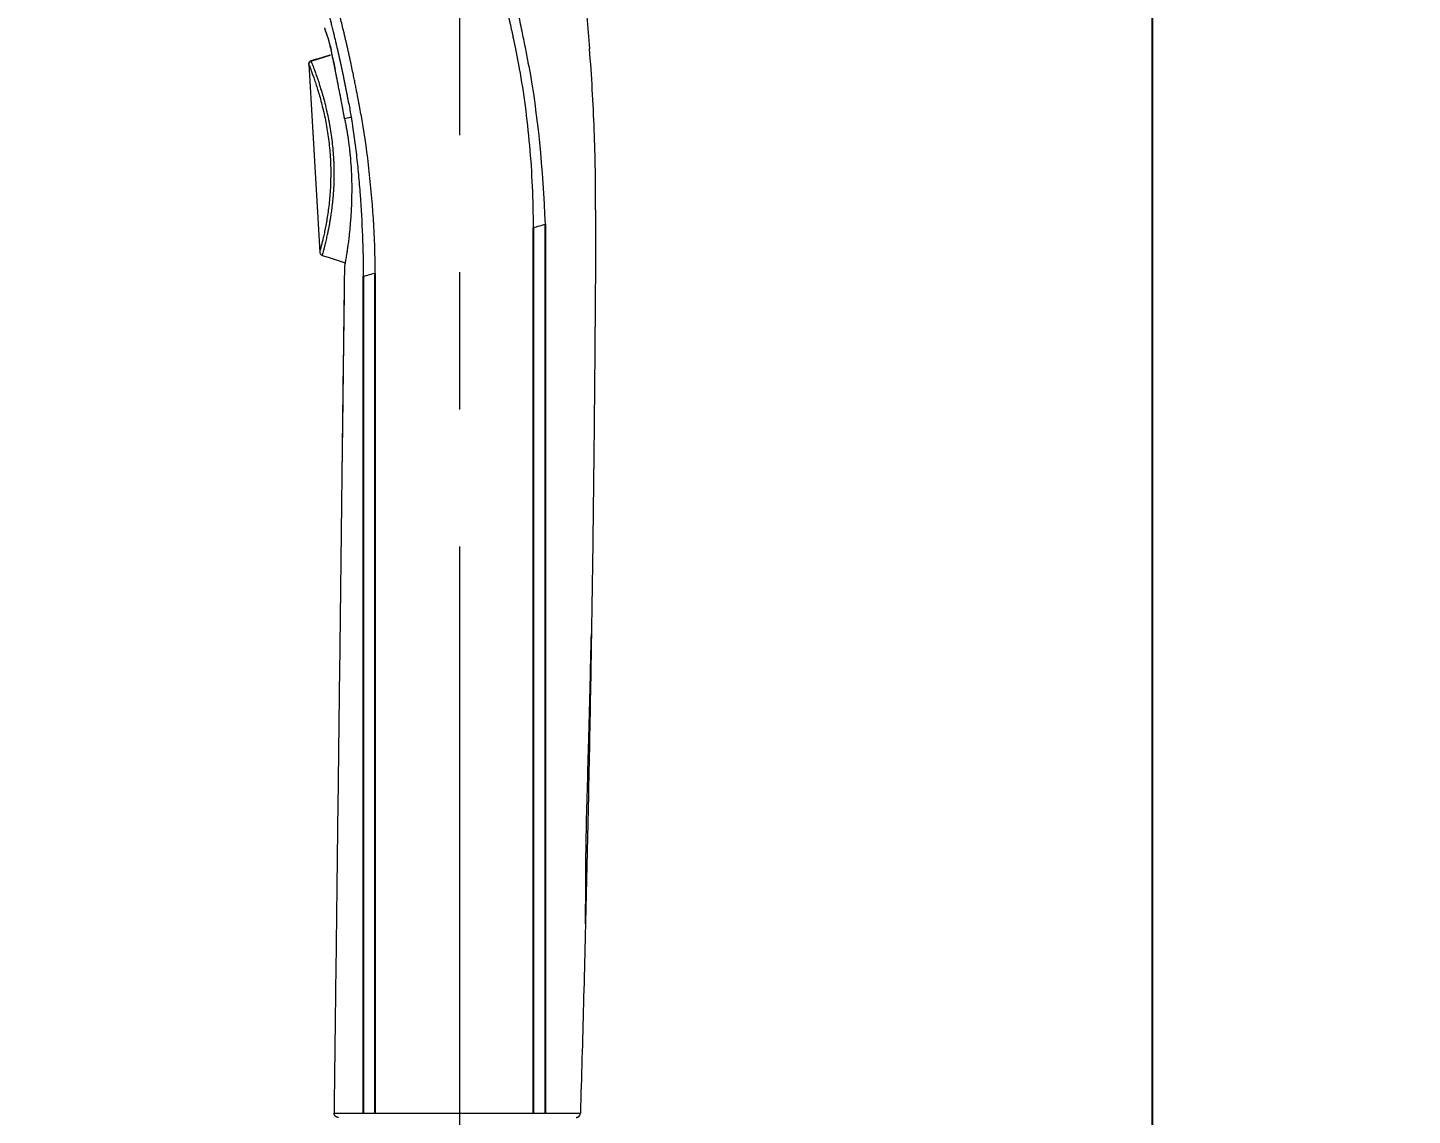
# Model space of a CAD drawing. Extents: x 19821 to 22981, y -91 to 2224.
# Drawn here: x 21832.7 to 21993, y 1028.2 to 1154.1 of the extents above; entities that cross this region are included whole.
import ezdxf

# ---------------------------------------------------------------- set-up
doc = ezdxf.new("R2010")
doc.units = 0
doc.header["$LTSCALE"] = 10
doc.header["$MEASUREMENT"] = 0
doc.header["$PDMODE"] = 3
doc.header["$PDSIZE"] = -10
doc.linetypes.add('CENTER2', pattern=[28.575, 19.05, -3.175, 3.175, -3.175])
doc.layers.get('0').update_dxf_attribs({"linetype": 'CONTINUOUS'})
doc.layers.get('DEFPOINTS').update_dxf_attribs({"linetype": 'CONTINUOUS'})
doc.layers.add('1', color=7, linetype='CONTINUOUS')
doc.layers.add('Cneter', color=1, linetype='CENTER2', lineweight=13)
doc.styles.add('Daelim Dimension', font='NanumGothic.ttf')
doc.dimstyles.new('DEFAULT', dxfattribs={"dimscale": 2, "dimtxt": 2, "dimasz": 2, "dimexe": 0, "dimexo": 2, "dimgap": 1, "dimtad": 1, "dimdec": 1, "dimzin": 9, "dimdsep": 46, "dimtxsty": 'Daelim Dimension', "dimcen": 0.5, "dimclrd": 5, "dimclre": 5, "dimclrt": 256, "dimadec": 1, "dimazin": 0, "dimtfac": 1, "dimtdec": 1, "dimtix": 1, "dimtmove": 0, "dimatfit": 3, "dimfxl": 1, "dimtolj": 1, "dimtzin": 1, "dimlwd": 9, "dimlwe": 9, "dimarcsym": 0})

# ---------------------------------------------------------------- blocks, each defined once
blk = doc.blocks.new('*D18')
at = {"color": 5, "lineweight": 9, "ltscale": 0.5, "transparency": 16777216}
for p, q in [((21836.72, 1429.78), (22153.24, 1429.78)), ((22151.24, 1421.78), (22151.24, 466.02)), ((21994.53, 458.02), (22153.24, 458.02))]:
    blk.add_line(p, q, dxfattribs=at)
at = {"color": 5, "ltscale": 0.5, "transparency": 16777216}
for points in [[(22149.91, 1421.78), (22152.57, 1421.78), (22151.24, 1429.78)], [(22149.91, 466.02), (22152.57, 466.02), (22151.24, 458.02)]]:
    blk.add_solid(points, dxfattribs=at)
at = {"layer": 'DEFPOINTS', "color": 0, "ltscale": 0.5, "transparency": 16777216}
for p in [(21832.72, 1429.78), (21990.53, 458.02), (22151.24, 458.02)]:
    blk.add_point(p, dxfattribs=at)
at = {"color": 7, "ltscale": 0.5, "transparency": 16777216, "insert": (22135.53, 943.9), "char_height": 20, "attachment_point": 5, "rotation": 90, "style": 'Daelim Dimension'}
blk.add_mtext('\\A1;(1140)', dxfattribs=at)

msp = doc.modelspace()

# ---------------------------------------------------------------- linework, layer by layer
at = {"ltscale": 0.5}
for p, q in [((21962.92, 208.85), (21962.92, 1609.68)), ((21891.22, 1130.94), (21891.22, 1028.43)), ((21892.6, 1131.34), (21892.6, 1028.43)), ((21871.57, 1125.31), (21871.57, 1028.43)), ((21872.91, 1125.69), (21872.91, 1028.43))]:
    msp.add_line(p, q, dxfattribs=at)
at = {"layer": '1', "color": 7, "linetype": 'Continuous', "lineweight": 18}
for p, q in [((21865.55, 1150.22), (21867.75, 1150.91)), ((21866.15, 1150.45), (21867.74, 1150.96)), ((21865.26, 1149.87), (21866.52, 1128.12)), ((21866.82, 1127.74), (21867.51, 1127.52)), ((21867.51, 1127.52), (21869.25, 1126.95)), ((21869.36, 1124.68), (21869.36, 1124.68))]:
    msp.add_line(p, q, dxfattribs=at)
for points, knots in [([(21893.7, 1181.71), (21893.97, 1180.3), (21894.46, 1177.55), (21895.11, 1173.63), (21895.69, 1169.87), (21896.21, 1166.21), (21896.67, 1162.6), (21897.08, 1159.01), (21897.44, 1155.39), (21897.65, 1152.92), (21897.75, 1151.66)], [0, 0, 0, 0, 0.125005, 0.250004, 0.375004, 0.500003, 0.625003, 0.750002, 0.875002, 1, 1, 1, 1]), ([(21867.06, 1154.09), (21867.2, 1153.68), (21867.35, 1153.26), (21867.62, 1152.42), (21867.73, 1151.99), (21867.84, 1151.56)], [0, 0, 0, 0, 0.5, 0.5, 1, 1, 1, 1]), ([(21867.06, 1154.09), (21867.19, 1153.7), (21867.33, 1153.31), (21867.57, 1152.52), (21867.67, 1152.11), (21867.86, 1151.31), (21867.95, 1150.9), (21868.13, 1150.09), (21868.23, 1149.69), (21868.32, 1149.28)], [0, 0, 0, 0, 0.25, 0.25, 0.5, 0.5, 0.75, 0.75, 1, 1, 1, 1]), ([(21869.38, 1143.67), (21869.38, 1143.69), (21869.37, 1143.74), (21869.36, 1143.81), (21869.34, 1143.88), (21869.33, 1143.97), (21869.31, 1144.06), (21869.29, 1144.16), (21869.27, 1144.27), (21869.25, 1144.38), (21869.22, 1144.54), (21869.19, 1144.73), (21869.15, 1144.95), (21869.11, 1145.14), (21869.07, 1145.38), (21869.01, 1145.7), (21868.94, 1146.04), (21868.89, 1146.33), (21868.85, 1146.53), (21868.81, 1146.71), (21868.77, 1146.94), (21868.71, 1147.24), (21868.65, 1147.55), (21868.6, 1147.82), (21868.55, 1148.04), (21868.52, 1148.21), (21868.49, 1148.34), (21868.47, 1148.44), (21868.45, 1148.55), (21868.43, 1148.66), (21868.4, 1148.79), (21868.38, 1148.92), (21868.35, 1149.07), (21868.32, 1149.22), (21868.29, 1149.37), (21868.26, 1149.51), (21868.23, 1149.65), (21868.2, 1149.79), (21868.18, 1149.92), (21868.15, 1150.05), (21868.12, 1150.17), (21868.1, 1150.3), (21868.07, 1150.42), (21868.05, 1150.55), (21868.02, 1150.66), (21868, 1150.77), (21867.98, 1150.88), (21867.96, 1150.97), (21867.94, 1151.05), (21867.93, 1151.13), (21867.91, 1151.23), (21867.89, 1151.32), (21867.87, 1151.39), (21867.87, 1151.43), (21867.86, 1151.45), (21867.86, 1151.47), (21867.85, 1151.49), (21867.85, 1151.51), (21867.85, 1151.52), (21867.85, 1151.53), (21867.84, 1151.54), (21867.84, 1151.55), (21867.84, 1151.55), (21867.84, 1151.56), (21867.84, 1151.56), (21867.84, 1151.56), (21867.84, 1151.56), (21867.84, 1151.56)], [0, 0, 0, 0, 0.00437, 0.009338, 0.014905, 0.021071, 0.027835, 0.035199, 0.043162, 0.051724, 0.060885, 0.078771, 0.094922, 0.109337, 0.122014, 0.150425, 0.184853, 0.204241, 0.221484, 0.236583, 0.249538, 0.280296, 0.313981, 0.33468, 0.355381, 0.376084, 0.38444, 0.394036, 0.404872, 0.416948, 0.430264, 0.444819, 0.460612, 0.477645, 0.495915, 0.513486, 0.531041, 0.548581, 0.566107, 0.583617, 0.601114, 0.618596, 0.639279, 0.659957, 0.680632, 0.699692, 0.720399, 0.742754, 0.757377, 0.777331, 0.802615, 0.83323, 0.869176, 0.880324, 0.891194, 0.901788, 0.912103, 0.922142, 0.931902, 0.941385, 0.950591, 0.959519, 0.96817, 0.976543, 0.984639, 0.992458, 1, 1, 1, 1]), ([(21865.54, 1150.26), (21865.49, 1150.24), (21865.42, 1150.21), (21865.32, 1150.11), (21865.27, 1149.99), (21865.26, 1149.9), (21865.26, 1149.86)], [0, 0, 0, 0, 0.242892, 0.500004, 0.757114, 1, 1, 1, 1]), ([(21865.26, 1149.87), (21865.26, 1149.89), (21865.26, 1149.91), (21865.27, 1149.95), (21865.27, 1149.97), (21865.28, 1150.01), (21865.29, 1150.03), (21865.31, 1150.07), (21865.32, 1150.09), (21865.34, 1150.13), (21865.36, 1150.14), (21865.39, 1150.18), (21865.4, 1150.19), (21865.44, 1150.21), (21865.46, 1150.23), (21865.49, 1150.24), (21865.51, 1150.25), (21865.53, 1150.26)], [0, 0, 0, 0, 0.125, 0.125, 0.25, 0.25, 0.375, 0.375, 0.5, 0.5, 0.625, 0.625, 0.75, 0.75, 0.875, 0.875, 1, 1, 1, 1]), ([(21865.26, 1149.86), (21865.26, 1149.86), (21865.26, 1149.86), (21865.27, 1149.85), (21865.27, 1149.84), (21865.28, 1149.83)], [0, 0, 0, 0, 0.112081, 0.556117, 1, 1, 1, 1]), ([(21866.82, 1127.74), (21866.82, 1127.74), (21866.83, 1127.76), (21866.85, 1127.82), (21866.86, 1127.87), (21866.9, 1128), (21866.92, 1128.09), (21866.98, 1128.29), (21867.01, 1128.4), (21867.08, 1128.67), (21867.11, 1128.82), (21867.2, 1129.15), (21867.24, 1129.33), (21867.34, 1129.73), (21867.38, 1129.95), (21867.46, 1130.29), (21867.48, 1130.41), (21867.52, 1130.59), (21867.54, 1130.69), (21867.56, 1130.8), (21867.58, 1130.85), (21867.58, 1130.88), (21867.59, 1130.92), (21867.59, 1130.95), (21867.61, 1131.03), (21867.62, 1131.08), (21867.65, 1131.22), (21867.66, 1131.31), (21867.7, 1131.52), (21867.72, 1131.64), (21867.77, 1131.92), (21867.79, 1132.07), (21867.85, 1132.43), (21867.88, 1132.63), (21867.94, 1133.07), (21867.97, 1133.32), (21868.02, 1133.72), (21868.03, 1133.86), (21868.06, 1134.08), (21868.07, 1134.27), (21868.08, 1134.33), (21868.09, 1134.4), (21868.12, 1134.79), (21868.14, 1135.09), (21868.18, 1135.66), (21868.19, 1135.93), (21868.2, 1136.44), (21868.21, 1136.68), (21868.21, 1137.11), (21868.21, 1137.31), (21868.21, 1137.66), (21868.2, 1137.82), (21868.2, 1138.09), (21868.19, 1138.21), (21868.19, 1138.4), (21868.18, 1138.47), (21868.18, 1138.55), (21868.18, 1138.57), (21868.18, 1138.6), (21868.18, 1138.61), (21868.18, 1138.61), (21868.17, 1138.62), (21868.17, 1138.62), (21868.17, 1138.62), (21868.17, 1138.62), (21868.17, 1138.62), (21868.16, 1138.95), (21868.14, 1139.28), (21868.09, 1139.95), (21868.06, 1140.28), (21867.98, 1140.96), (21867.94, 1141.3), (21867.84, 1141.97), (21867.79, 1142.31), (21867.7, 1142.82), (21867.67, 1142.98), (21867.61, 1143.31), (21867.58, 1143.48), (21867.48, 1143.97), (21867.4, 1144.29), (21867.25, 1144.93), (21867.18, 1145.24), (21867.06, 1145.69), (21867.02, 1145.84), (21866.96, 1146.06), (21866.92, 1146.17), (21866.89, 1146.3), (21866.87, 1146.36), (21866.86, 1146.39), (21866.86, 1146.41), (21866.86, 1146.41), (21866.85, 1146.42), (21866.85, 1146.42), (21866.77, 1146.7), (21866.69, 1146.97), (21866.53, 1147.48), (21866.46, 1147.72), (21866.31, 1148.17), (21866.23, 1148.38), (21866.13, 1148.67), (21866.1, 1148.76), (21866.05, 1148.9), (21866.03, 1148.94), (21866.01, 1149), (21866, 1149.04), (21865.99, 1149.07), (21865.98, 1149.09), (21865.98, 1149.1), (21865.97, 1149.1), (21865.97, 1149.11), (21865.97, 1149.11), (21865.97, 1149.11), (21865.97, 1149.11), (21865.97, 1149.11), (21865.97, 1149.11), (21865.97, 1149.11), (21865.97, 1149.11), (21865.97, 1149.12), (21865.96, 1149.14), (21865.94, 1149.19), (21865.93, 1149.23), (21865.9, 1149.31), (21865.88, 1149.35), (21865.84, 1149.46), (21865.81, 1149.51), (21865.77, 1149.63), (21865.74, 1149.7), (21865.7, 1149.82), (21865.67, 1149.88), (21865.63, 1150), (21865.61, 1150.06), (21865.58, 1150.13), (21865.57, 1150.15), (21865.56, 1150.19), (21865.55, 1150.21), (21865.55, 1150.22)], [0, 0, 0, 0, 0.000008, 0.000008, 0.000015, 0.000015, 0.000023, 0.000023, 0.000031, 0.000031, 0.000038, 0.000038, 0.000046, 0.000046, 0.000053, 0.000053, 0.000057, 0.000057, 0.000059, 0.000059, 0.000061, 0.000061, 0.000061, 0.000065, 0.000065, 0.000069, 0.000069, 0.000072, 0.000072, 0.000076, 0.000076, 0.00008, 0.00008, 0.000084, 0.000084, 0.000088, 0.000088, 0.00009, 0.00009, 0.00009, 0.000091, 0.000091, 0.000091, 0.000095, 0.000095, 0.000099, 0.000099, 0.000103, 0.000103, 0.000107, 0.000107, 0.000111, 0.000111, 0.000114, 0.000114, 0.000118, 0.000118, 0.00012, 0.00012, 0.00012, 0.000122, 0.000122, 0.000122, 0.00013, 0.00013, 0.000137, 0.000137, 0.062629, 0.062629, 0.12512, 0.12512, 0.187612, 0.187612, 0.250103, 0.250103, 0.281349, 0.281349, 0.312594, 0.312594, 0.375086, 0.375086, 0.437577, 0.437577, 0.468823, 0.468823, 0.484446, 0.492257, 0.496163, 0.498116, 0.499092, 0.49958, 0.49958, 0.500069, 0.500069, 0.56256, 0.56256, 0.625051, 0.625051, 0.687543, 0.687543, 0.718789, 0.718789, 0.734411, 0.734411, 0.742223, 0.746129, 0.748081, 0.749058, 0.749546, 0.74979, 0.749912, 0.749973, 0.750004, 0.750019, 0.750027, 0.750027, 0.750034, 0.750034, 0.78128, 0.78128, 0.812526, 0.812526, 0.843771, 0.843771, 0.875017, 0.875017, 0.906263, 0.906263, 0.937509, 0.937509, 0.968754, 0.968754, 0.984377, 0.984377, 1, 1, 1, 1]), ([(21869.4, 1143.53), (21869.43, 1143.36), (21869.47, 1143.19), (21869.54, 1142.86), (21869.57, 1142.69), (21869.63, 1142.35), (21869.66, 1142.19), (21869.7, 1141.94), (21869.72, 1141.82), (21869.74, 1141.68), (21869.75, 1141.6), (21869.76, 1141.57), (21869.76, 1141.55), (21869.76, 1141.54), (21869.76, 1141.54), (21869.76, 1141.53), (21869.76, 1141.53), (21869.76, 1141.53), (21869.76, 1141.53), (21869.76, 1141.53), (21869.76, 1141.53), (21869.83, 1141.08), (21869.89, 1140.67), (21869.96, 1140.11), (21869.98, 1139.93), (21870, 1139.68), (21870.02, 1139.56), (21870.03, 1139.42), (21870.04, 1139.36), (21870.04, 1139.32), (21870.04, 1139.31), (21870.04, 1139.3), (21870.04, 1139.29), (21870.04, 1139.29), (21870.04, 1139.29), (21870.04, 1139.29), (21870.04, 1139.29), (21870.04, 1139.29), (21870.04, 1139.29), (21870.08, 1138.83), (21870.12, 1138.38), (21870.16, 1137.7), (21870.17, 1137.47), (21870.19, 1137.13), (21870.2, 1136.96), (21870.2, 1136.76), (21870.21, 1136.66), (21870.21, 1136.61), (21870.21, 1136.59), (21870.21, 1136.58), (21870.21, 1136.57), (21870.21, 1136.57), (21870.22, 1136.34), (21870.22, 1136.11), (21870.23, 1135.64), (21870.23, 1135.4), (21870.22, 1134.91), (21870.22, 1134.66), (21870.21, 1134.28), (21870.21, 1134.16), (21870.2, 1133.96), (21870.2, 1133.86), (21870.19, 1133.75), (21870.19, 1133.69), (21870.19, 1133.66), (21870.19, 1133.65), (21870.19, 1133.64), (21870.19, 1133.64), (21870.19, 1133.64), (21870.18, 1133.36), (21870.17, 1133.1), (21870.14, 1132.58), (21870.13, 1132.33), (21870.09, 1131.84), (21870.07, 1131.59), (21870.03, 1131.12), (21870.01, 1130.89), (21869.98, 1130.55), (21869.97, 1130.44), (21869.95, 1130.32), (21869.95, 1130.3), (21869.95, 1130.29), (21869.95, 1130.29), (21869.95, 1130.29), (21869.95, 1130.29), (21869.95, 1130.28), (21869.95, 1130.28), (21869.95, 1130.28), (21869.95, 1130.26), (21869.94, 1130.22), (21869.93, 1130.12), (21869.92, 1130.02), (21869.89, 1129.72), (21869.86, 1129.49), (21869.81, 1129.06), (21869.78, 1128.86), (21869.74, 1128.58), (21869.73, 1128.5), (21869.71, 1128.37), (21869.7, 1128.31), (21869.69, 1128.24), (21869.69, 1128.2), (21869.69, 1128.18), (21869.69, 1128.18), (21869.68, 1128.17), (21869.68, 1128.17), (21869.68, 1128.17), (21869.68, 1128.17), (21869.68, 1128.17), (21869.68, 1128.17), (21869.68, 1128.17), (21869.67, 1128.05), (21869.65, 1127.94), (21869.61, 1127.71), (21869.59, 1127.6), (21869.56, 1127.39), (21869.54, 1127.29), (21869.51, 1127.14), (21869.5, 1127.09), (21869.49, 1127.01), (21869.48, 1126.98), (21869.48, 1126.94), (21869.47, 1126.91), (21869.47, 1126.9), (21869.47, 1126.9), (21869.47, 1126.9), (21869.47, 1126.9), (21869.47, 1126.89), (21869.47, 1126.89), (21869.47, 1126.89), (21869.47, 1126.89), (21869.46, 1126.81), (21869.44, 1126.74), (21869.42, 1126.62), (21869.41, 1126.56), (21869.4, 1126.48), (21869.39, 1126.45), (21869.39, 1126.41), (21869.38, 1126.4), (21869.38, 1126.4)], [0, 0, 0, 0, 0.03125, 0.03125, 0.0625, 0.0625, 0.09375, 0.09375, 0.109375, 0.117187, 0.121094, 0.123047, 0.124023, 0.124512, 0.124756, 0.124878, 0.124939, 0.124969, 0.124985, 0.124985, 0.125, 0.125, 0.1875, 0.1875, 0.21875, 0.21875, 0.234375, 0.242187, 0.246094, 0.248047, 0.249023, 0.249512, 0.249756, 0.249878, 0.249939, 0.249969, 0.249985, 0.249985, 0.25, 0.25, 0.3125, 0.3125, 0.34375, 0.34375, 0.359375, 0.367187, 0.371094, 0.373047, 0.374023, 0.374512, 0.374512, 0.375, 0.375, 0.40625, 0.40625, 0.4375, 0.4375, 0.46875, 0.46875, 0.484375, 0.484375, 0.492187, 0.496094, 0.498047, 0.499023, 0.499512, 0.499756, 0.499756, 0.5, 0.5, 0.53125, 0.53125, 0.5625, 0.5625, 0.59375, 0.59375, 0.625, 0.625, 0.640625, 0.640625, 0.642578, 0.642822, 0.642853, 0.642853, 0.642883, 0.642883, 0.642944, 0.643066, 0.643555, 0.644531, 0.648437, 0.65625, 0.65625, 0.6875, 0.6875, 0.71875, 0.71875, 0.734375, 0.734375, 0.742187, 0.746094, 0.748047, 0.749023, 0.749512, 0.749756, 0.749878, 0.749939, 0.749969, 0.749985, 0.749985, 0.75, 0.75, 0.78125, 0.78125, 0.8125, 0.8125, 0.84375, 0.84375, 0.859375, 0.859375, 0.867187, 0.871094, 0.873047, 0.874023, 0.874512, 0.874756, 0.874878, 0.874939, 0.874969, 0.874969, 0.875, 0.875, 0.90625, 0.90625, 0.9375, 0.9375, 0.96875, 0.96875, 1, 1, 1, 1]), ([(21898.46, 1133.02), (21898.46, 1128.65), (21898.39, 1119.88), (21898.28, 1106.75), (21898.12, 1093.61), (21897.96, 1082.66), (21897.8, 1073.91), (21897.67, 1067.34), (21897.53, 1060.77), (21897.38, 1054.2), (21897.22, 1047.64), (21897, 1039.04), (21896.82, 1032.64), (21896.69, 1028.42)], [0, 0, 0, 0, 0.12558, 0.25116, 0.376739, 0.502319, 0.565109, 0.627899, 0.690689, 0.753479, 0.816268, 0.879058, 1, 1, 1, 1]), ([(21866.52, 1128.13), (21866.52, 1128.09), (21866.54, 1128.02), (21866.58, 1127.93), (21866.63, 1127.87), (21866.68, 1127.81), (21866.75, 1127.77), (21866.8, 1127.75), (21866.82, 1127.74)], [0, 0, 0, 0, 0.222034, 0.38482, 0.547605, 0.71039, 0.873175, 1, 1, 1, 1]), ([(21871.57, 1125.31), (21871.59, 1125.31), (21871.65, 1125.33), (21871.8, 1125.37), (21872.18, 1125.48), (21872.6, 1125.6), (21872.91, 1125.69)], [0, 0, 0, 0, 0.124999, 0.249999, 0.499998, 1, 1, 1, 1]), ([(21869.36, 1124.68), (21869.34, 1123.08), (21869.26, 1117.1), (21869.14, 1106.75), (21868.98, 1093.61), (21868.85, 1082.67), (21868.74, 1073.91), (21868.66, 1067.34), (21868.58, 1060.78), (21868.5, 1054.21), (21868.42, 1047.64), (21868.31, 1039.05), (21868.23, 1032.65), (21868.18, 1028.45)], [0, 0, 0, 0, 0.049777, 0.186275, 0.322772, 0.45927, 0.527518, 0.595767, 0.664016, 0.732265, 0.800513, 0.868762, 1, 1, 1, 1]), ([(21897.29, 1050.33), (21897.29, 1050.85), (21897.31, 1052.55), (21897.3, 1056.61), (21897.42, 1063.36), (21897.71, 1072.74), (21897.88, 1080), (21897.97, 1083.87)], [0, 0, 0, 0, 0.055951, 0.177059, 0.352965, 0.653351, 1, 1, 1, 1]), ([(21868.18, 1028.45), (21868.18, 1028.45), (21868.19, 1028.45), (21868.24, 1028.44), (21868.28, 1028.44), (21868.39, 1028.44), (21868.46, 1028.44), (21868.63, 1028.44), (21868.74, 1028.44), (21868.99, 1028.44), (21869.13, 1028.44), (21869.46, 1028.44), (21869.65, 1028.44), (21870.07, 1028.44), (21870.3, 1028.44), (21870.81, 1028.44), (21871.09, 1028.44), (21871.55, 1028.43), (21871.71, 1028.43), (21871.97, 1028.43), (21872.05, 1028.43), (21872.23, 1028.43), (21872.31, 1028.43), (21872.59, 1028.43), (21872.78, 1028.43), (21873.07, 1028.43), (21873.18, 1028.43), (21873.38, 1028.43), (21873.49, 1028.43), (21873.81, 1028.43), (21874.04, 1028.43), (21874.51, 1028.43), (21874.75, 1028.43), (21875.24, 1028.43), (21875.49, 1028.43), (21876.01, 1028.43), (21876.27, 1028.43), (21876.81, 1028.43), (21877.09, 1028.43), (21877.65, 1028.43), (21878.22, 1028.43), (21878.81, 1028.43), (21879.41, 1028.43), (21879.72, 1028.43), (21880.64, 1028.43), (21881.28, 1028.43), (21882.25, 1028.43), (21882.57, 1028.43), (21883.07, 1028.43), (21883.32, 1028.43), (21883.61, 1028.43), (21883.75, 1028.43), (21883.83, 1028.43), (21883.86, 1028.43), (21883.88, 1028.43), (21883.89, 1028.43), (21883.89, 1028.43), (21883.9, 1028.43), (21883.9, 1028.43), (21883.9, 1028.43), (21883.9, 1028.43), (21884.49, 1028.43), (21885.07, 1028.43), (21886.2, 1028.43), (21886.75, 1028.43), (21887.82, 1028.43), (21888.33, 1028.43), (21889.08, 1028.43), (21889.32, 1028.43), (21889.8, 1028.43), (21890.04, 1028.43), (21890.5, 1028.43), (21890.72, 1028.43), (21891.16, 1028.43), (21891.38, 1028.43), (21891.69, 1028.43), (21891.79, 1028.43), (21892, 1028.43), (21892.1, 1028.43), (21892.4, 1028.43), (21892.59, 1028.43), (21892.87, 1028.43), (21892.96, 1028.43), (21893.13, 1028.43), (21893.22, 1028.43), (21893.47, 1028.43), (21893.62, 1028.43), (21893.85, 1028.43), (21893.92, 1028.43), (21894.05, 1028.43), (21894.12, 1028.43), (21894.31, 1028.43), (21894.43, 1028.43), (21894.65, 1028.42), (21894.76, 1028.42), (21894.95, 1028.42), (21895.04, 1028.42), (21895.17, 1028.42), (21895.21, 1028.42), (21895.29, 1028.42), (21895.33, 1028.42), (21895.45, 1028.42), (21895.53, 1028.42), (21895.67, 1028.42), (21895.73, 1028.42), (21895.86, 1028.42), (21895.92, 1028.42), (21896.08, 1028.42), (21896.18, 1028.42), (21896.34, 1028.42), (21896.4, 1028.42), (21896.52, 1028.42), (21896.56, 1028.42), (21896.63, 1028.42), (21896.65, 1028.42), (21896.68, 1028.42), (21896.69, 1028.42), (21896.69, 1028.42)], [0, 0, 0, 0, 0.031158, 0.031158, 0.062411, 0.062411, 0.093664, 0.093664, 0.124917, 0.124917, 0.156169, 0.156169, 0.187422, 0.187422, 0.218675, 0.218675, 0.249928, 0.249928, 0.265555, 0.265555, 0.273368, 0.273368, 0.281181, 0.281181, 0.296808, 0.296808, 0.304621, 0.304621, 0.312434, 0.312434, 0.328061, 0.328061, 0.343687, 0.343687, 0.359314, 0.359314, 0.37494, 0.37494, 0.390567, 0.390567, 0.406193, 0.42182, 0.42182, 0.437446, 0.437446, 0.468699, 0.468699, 0.484326, 0.484326, 0.492139, 0.496046, 0.497999, 0.498976, 0.499464, 0.499708, 0.49983, 0.499891, 0.499922, 0.499937, 0.499937, 0.499952, 0.499952, 0.531205, 0.531205, 0.562458, 0.562458, 0.593711, 0.593711, 0.609338, 0.609338, 0.624964, 0.624964, 0.640591, 0.640591, 0.656217, 0.656217, 0.66403, 0.66403, 0.671844, 0.671844, 0.68747, 0.68747, 0.695283, 0.695283, 0.703097, 0.703097, 0.718723, 0.718723, 0.726536, 0.726536, 0.73435, 0.73435, 0.749976, 0.749976, 0.765603, 0.765603, 0.781229, 0.781229, 0.789042, 0.789042, 0.796856, 0.796856, 0.812482, 0.812482, 0.828109, 0.828109, 0.843735, 0.843735, 0.874988, 0.874988, 0.906241, 0.906241, 0.937494, 0.937494, 0.968747, 0.968747, 1, 1, 1, 1])]:
    msp.add_open_spline(points, degree=3, knots=knots, dxfattribs=at)
at = {"layer": '1', "color": 7, "linetype": 'Continuous', "lineweight": 13}
for points, knots in [([(21890.73, 1149.65), (21890.7, 1149.8), (21890.57, 1150.54), (21890.31, 1151.9), (21889.93, 1153.81), (21889.48, 1155.9), (21888.99, 1158.1), (21888.48, 1160.21), (21888.02, 1162.09), (21887.6, 1163.71), (21887.23, 1165.12), (21886.89, 1166.35), (21886.59, 1167.44), (21886.32, 1168.41), (21886.07, 1169.28), (21885.85, 1170.06), (21885.65, 1170.78), (21885.47, 1171.43), (21885.3, 1172.02), (21885.14, 1172.56), (21884.99, 1173.04), (21884.86, 1173.49), (21884.74, 1173.91), (21884.63, 1174.29), (21884.53, 1174.64), (21884.44, 1174.96), (21884.37, 1175.18), (21884.34, 1175.31), (21884.33, 1175.33)], [0, 0, 0, 0, 0.015195, 0.070815, 0.134255, 0.206919, 0.289348, 0.371293, 0.443557, 0.50735, 0.5641, 0.614968, 0.660809, 0.70229, 0.739938, 0.774201, 0.805449, 0.833938, 0.85984, 0.883322, 0.904597, 0.923926, 0.941528, 0.957551, 0.972076, 0.985248, 0.997178, 1, 1, 1, 1]), ([(21883.3, 1174.57), (21883.3, 1174.55), (21883.31, 1174.53), (21883.32, 1174.49), (21883.33, 1174.45), (21883.34, 1174.4), (21883.36, 1174.35), (21883.37, 1174.3), (21883.39, 1174.25), (21883.41, 1174.19), (21883.42, 1174.13), (21883.44, 1174.07), (21883.46, 1174.01), (21883.48, 1173.94), (21883.5, 1173.87), (21883.53, 1173.79), (21883.55, 1173.72), (21883.57, 1173.64), (21883.61, 1173.53), (21883.65, 1173.4), (21883.7, 1173.24), (21883.75, 1173.08), (21883.79, 1172.93), (21883.84, 1172.78), (21883.88, 1172.64), (21883.92, 1172.5), (21883.96, 1172.37), (21884, 1172.24), (21884.05, 1172.08), (21884.11, 1171.9), (21884.17, 1171.68), (21884.23, 1171.48), (21884.29, 1171.28), (21884.34, 1171.1), (21884.39, 1170.92), (21884.44, 1170.75), (21884.49, 1170.59), (21884.53, 1170.44), (21884.57, 1170.29), (21884.6, 1170.15), (21884.64, 1170.02), (21884.67, 1169.91), (21884.71, 1169.75), (21884.76, 1169.56), (21884.82, 1169.34), (21884.88, 1169.11), (21884.94, 1168.89), (21885, 1168.68), (21885.05, 1168.47), (21885.11, 1168.26), (21885.17, 1168.06), (21885.22, 1167.86), (21885.27, 1167.66), (21885.32, 1167.47), (21885.37, 1167.28), (21885.42, 1167.1), (21885.47, 1166.92), (21885.52, 1166.74), (21885.56, 1166.57), (21885.61, 1166.4), (21885.65, 1166.23), (21885.69, 1166.07), (21885.73, 1165.92), (21885.77, 1165.76), (21885.81, 1165.61), (21885.85, 1165.47), (21885.89, 1165.33), (21885.92, 1165.19), (21885.96, 1165.06), (21885.99, 1164.94), (21886.02, 1164.81), (21886.05, 1164.69), (21886.08, 1164.58), (21886.11, 1164.47), (21886.14, 1164.36), (21886.17, 1164.26), (21886.19, 1164.17), (21886.22, 1164.05), (21886.27, 1163.87), (21886.35, 1163.57), (21886.47, 1163.11), (21886.63, 1162.49), (21886.83, 1161.7), (21887.08, 1160.75), (21887.27, 1159.98), (21887.4, 1159.47), (21887.45, 1159.28), (21887.49, 1159.09), (21887.54, 1158.9), (21887.59, 1158.71), (21887.63, 1158.52), (21887.68, 1158.33), (21887.73, 1158.14), (21887.77, 1157.95), (21887.82, 1157.76), (21887.86, 1157.57), (21887.91, 1157.38), (21887.95, 1157.2), (21888, 1157.01), (21888.04, 1156.82), (21888.08, 1156.64), (21888.13, 1156.45), (21888.17, 1156.27), (21888.21, 1156.08), (21888.26, 1155.9), (21888.3, 1155.71), (21888.34, 1155.53), (21888.38, 1155.35), (21888.42, 1155.17), (21888.46, 1154.99), (21888.5, 1154.8), (21888.54, 1154.62), (21888.59, 1154.44), (21888.63, 1154.27), (21888.66, 1154.09), (21888.7, 1153.91), (21888.74, 1153.73), (21888.78, 1153.55), (21888.82, 1153.38), (21888.86, 1153.2), (21888.89, 1153.03), (21888.93, 1152.85), (21888.97, 1152.68), (21889, 1152.51), (21889.04, 1152.33), (21889.08, 1152.16), (21889.11, 1151.99), (21889.15, 1151.82), (21889.18, 1151.65), (21889.21, 1151.48), (21889.25, 1151.31), (21889.28, 1151.14), (21889.31, 1150.97), (21889.35, 1150.8), (21889.38, 1150.64), (21889.41, 1150.47), (21889.44, 1150.31), (21889.47, 1150.14), (21889.5, 1149.98), (21889.53, 1149.82), (21889.56, 1149.65), (21889.59, 1149.49), (21889.61, 1149.39), (21889.62, 1149.33)], [0, 0, 0, 0, 0.001554, 0.003231, 0.00503, 0.006952, 0.008997, 0.011165, 0.013456, 0.015873, 0.018415, 0.021083, 0.023876, 0.026794, 0.029836, 0.033002, 0.036292, 0.039706, 0.043245, 0.050482, 0.057536, 0.064407, 0.071094, 0.077597, 0.083917, 0.090054, 0.09601, 0.101785, 0.107378, 0.117501, 0.127187, 0.136439, 0.145274, 0.153704, 0.16174, 0.169392, 0.176666, 0.183558, 0.190067, 0.19619, 0.201926, 0.207273, 0.212232, 0.222504, 0.232584, 0.242472, 0.252168, 0.261672, 0.270984, 0.280103, 0.28903, 0.297763, 0.306302, 0.314647, 0.322799, 0.330761, 0.338532, 0.346114, 0.353508, 0.360712, 0.367728, 0.374554, 0.38119, 0.387637, 0.393894, 0.399962, 0.405839, 0.411528, 0.417026, 0.422336, 0.427456, 0.432387, 0.437129, 0.441682, 0.446046, 0.450221, 0.454207, 0.458004, 0.464137, 0.476602, 0.495394, 0.520505, 0.551927, 0.589654, 0.633664, 0.641065, 0.648427, 0.655751, 0.663036, 0.670284, 0.677493, 0.684664, 0.691797, 0.698891, 0.705948, 0.712967, 0.719948, 0.726891, 0.733796, 0.740663, 0.747492, 0.754283, 0.761036, 0.767751, 0.774428, 0.781067, 0.787668, 0.794231, 0.800756, 0.807243, 0.813692, 0.820103, 0.826476, 0.832811, 0.839107, 0.845366, 0.851586, 0.857768, 0.863911, 0.870017, 0.876084, 0.882114, 0.888105, 0.894058, 0.899974, 0.905851, 0.911691, 0.917494, 0.923259, 0.928986, 0.934676, 0.940328, 0.945943, 0.95152, 0.95706, 0.962561, 0.968025, 0.97345, 0.978837, 0.984186, 0.989496, 0.994767, 1, 1, 1, 1]), ([(21869.89, 1145.3), (21869.89, 1145.33), (21869.88, 1145.39), (21869.86, 1145.48), (21869.85, 1145.56), (21869.83, 1145.65), (21869.82, 1145.73), (21869.8, 1145.82), (21869.78, 1145.9), (21869.77, 1145.98), (21869.75, 1146.07), (21869.74, 1146.15), (21869.72, 1146.23), (21869.71, 1146.31), (21869.69, 1146.39), (21869.68, 1146.47), (21869.66, 1146.56), (21869.65, 1146.64), (21869.63, 1146.72), (21869.62, 1146.79), (21869.6, 1146.87), (21869.58, 1146.95), (21869.57, 1147.03), (21869.55, 1147.11), (21869.54, 1147.19), (21869.52, 1147.26), (21869.51, 1147.34), (21869.49, 1147.42), (21869.48, 1147.49), (21869.46, 1147.57), (21869.45, 1147.64), (21869.43, 1147.72), (21869.42, 1147.79), (21869.4, 1147.87), (21869.39, 1147.94), (21869.37, 1148.02), (21869.36, 1148.09), (21869.34, 1148.16), (21869.33, 1148.23), (21869.32, 1148.31), (21869.3, 1148.38), (21869.29, 1148.45), (21869.27, 1148.52), (21869.26, 1148.59), (21869.24, 1148.66), (21869.23, 1148.73), (21869.21, 1148.8), (21869.2, 1148.87), (21869.18, 1148.94), (21869.17, 1149), (21869.16, 1149.07), (21869.14, 1149.14), (21869.13, 1149.21), (21869.11, 1149.27), (21869.1, 1149.34), (21869.08, 1149.41), (21869.07, 1149.47), (21869.06, 1149.54), (21869.04, 1149.6), (21869.03, 1149.67), (21869.01, 1149.73), (21869, 1149.79), (21868.99, 1149.86), (21868.97, 1149.92), (21868.96, 1149.98), (21868.95, 1150.05), (21868.93, 1150.11), (21868.92, 1150.17), (21868.91, 1150.23), (21868.89, 1150.29), (21868.88, 1150.35), (21868.86, 1150.41), (21868.85, 1150.47), (21868.84, 1150.53), (21868.82, 1150.59), (21868.81, 1150.65), (21868.8, 1150.71), (21868.79, 1150.77), (21868.77, 1150.83), (21868.76, 1150.88), (21868.75, 1150.94), (21868.73, 1151), (21868.72, 1151.06), (21868.71, 1151.11), (21868.7, 1151.17), (21868.68, 1151.22), (21868.66, 1151.32), (21868.63, 1151.47), (21868.58, 1151.66), (21868.53, 1151.87), (21868.48, 1152.08), (21868.43, 1152.31), (21868.37, 1152.55), (21868.31, 1152.8), (21868.25, 1153.06), (21868.18, 1153.36), (21868.1, 1153.7), (21868.01, 1154.04), (21867.94, 1154.34), (21867.87, 1154.6), (21867.82, 1154.82), (21867.77, 1155.01), (21867.72, 1155.19), (21867.68, 1155.37), (21867.63, 1155.55), (21867.58, 1155.74), (21867.54, 1155.93), (21867.48, 1156.12), (21867.43, 1156.32), (21867.38, 1156.52), (21867.32, 1156.73), (21867.27, 1156.92), (21867.22, 1157.11), (21867.18, 1157.27), (21867.13, 1157.43), (21867.09, 1157.59), (21867.05, 1157.74), (21867.01, 1157.89), (21866.96, 1158.06), (21866.91, 1158.24), (21866.85, 1158.46), (21866.79, 1158.7), (21866.72, 1158.95), (21866.64, 1159.22), (21866.57, 1159.48), (21866.5, 1159.71), (21866.45, 1159.91), (21866.4, 1160.1), (21866.34, 1160.28), (21866.3, 1160.46), (21866.25, 1160.62), (21866.2, 1160.78), (21866.16, 1160.94), (21866.11, 1161.11), (21866.06, 1161.29), (21866.01, 1161.46), (21865.97, 1161.62), (21865.93, 1161.77), (21865.88, 1161.91), (21865.85, 1162.05), (21865.81, 1162.18), (21865.77, 1162.3), (21865.74, 1162.42), (21865.71, 1162.53), (21865.68, 1162.63), (21865.66, 1162.72), (21865.63, 1162.8), (21865.61, 1162.88), (21865.59, 1162.95), (21865.57, 1163.01), (21865.56, 1163.06), (21865.54, 1163.11), (21865.53, 1163.16), (21865.52, 1163.21), (21865.5, 1163.26), (21865.49, 1163.31), (21865.48, 1163.36), (21865.46, 1163.41), (21865.45, 1163.46), (21865.43, 1163.51), (21865.42, 1163.55), (21865.41, 1163.6), (21865.39, 1163.65), (21865.38, 1163.7), (21865.37, 1163.75), (21865.35, 1163.8), (21865.34, 1163.85), (21865.33, 1163.9), (21865.31, 1163.95), (21865.3, 1164), (21865.28, 1164.05), (21865.27, 1164.1), (21865.26, 1164.15), (21865.24, 1164.2), (21865.23, 1164.24), (21865.22, 1164.29), (21865.2, 1164.34), (21865.19, 1164.39), (21865.17, 1164.44), (21865.16, 1164.49), (21865.15, 1164.54), (21865.13, 1164.59), (21865.12, 1164.64), (21865.11, 1164.69), (21865.1, 1164.73), (21865.09, 1164.76), (21865.08, 1164.79), (21865.07, 1164.83), (21865.05, 1164.89), (21865.03, 1164.97), (21864.99, 1165.09), (21864.95, 1165.23), (21864.9, 1165.42), (21864.85, 1165.61), (21864.78, 1165.82), (21864.72, 1166.05), (21864.66, 1166.25), (21864.61, 1166.43), (21864.57, 1166.58), (21864.53, 1166.72), (21864.49, 1166.87), (21864.45, 1167.01), (21864.41, 1167.16), (21864.37, 1167.31), (21864.32, 1167.46), (21864.28, 1167.6), (21864.24, 1167.75), (21864.2, 1167.9), (21864.15, 1168.05), (21864.11, 1168.2), (21864.07, 1168.35), (21864.03, 1168.51), (21863.98, 1168.66), (21863.94, 1168.81), (21863.9, 1168.96), (21863.85, 1169.12), (21863.81, 1169.28), (21863.78, 1169.38), (21863.76, 1169.43)], [0, 0, 0, 0, 0.002892, 0.005774, 0.008648, 0.011512, 0.014366, 0.017212, 0.020048, 0.022875, 0.025693, 0.028501, 0.0313, 0.034089, 0.036869, 0.039639, 0.0424, 0.045151, 0.047893, 0.050624, 0.053347, 0.056059, 0.058762, 0.061455, 0.064139, 0.066812, 0.069476, 0.07213, 0.074774, 0.077409, 0.080033, 0.082648, 0.085252, 0.087847, 0.090432, 0.093006, 0.095571, 0.098126, 0.10067, 0.103205, 0.10573, 0.108244, 0.110748, 0.113243, 0.115727, 0.118201, 0.120664, 0.123118, 0.125561, 0.127994, 0.130417, 0.13283, 0.135233, 0.137625, 0.140007, 0.142379, 0.14474, 0.147091, 0.149433, 0.151764, 0.154084, 0.156395, 0.158696, 0.160987, 0.163267, 0.165538, 0.167798, 0.170048, 0.172289, 0.174519, 0.17674, 0.17895, 0.181151, 0.183341, 0.185522, 0.187693, 0.189854, 0.192004, 0.194145, 0.196277, 0.198398, 0.200509, 0.202611, 0.204702, 0.206784, 0.208856, 0.210918, 0.217725, 0.22497, 0.232658, 0.240793, 0.249384, 0.258436, 0.267959, 0.27796, 0.28845, 0.303519, 0.317087, 0.329118, 0.339581, 0.348445, 0.355686, 0.362659, 0.369819, 0.37717, 0.384716, 0.39246, 0.400405, 0.408557, 0.416918, 0.425493, 0.434284, 0.441311, 0.448217, 0.454998, 0.461654, 0.468182, 0.474579, 0.480845, 0.489267, 0.498533, 0.508659, 0.519662, 0.531561, 0.544376, 0.55334, 0.561998, 0.570344, 0.578371, 0.586073, 0.593445, 0.600481, 0.607176, 0.615315, 0.623146, 0.630665, 0.637867, 0.644749, 0.651308, 0.657538, 0.663439, 0.669006, 0.674238, 0.679131, 0.683685, 0.687896, 0.691764, 0.695286, 0.698461, 0.701288, 0.703766, 0.705893, 0.708161, 0.710431, 0.712704, 0.714981, 0.71726, 0.719543, 0.721828, 0.724116, 0.726408, 0.728702, 0.730999, 0.7333, 0.735603, 0.737909, 0.740219, 0.742531, 0.744845, 0.747163, 0.749484, 0.751807, 0.754134, 0.756463, 0.758795, 0.761129, 0.763466, 0.765806, 0.768149, 0.770495, 0.772843, 0.775193, 0.777547, 0.779903, 0.782261, 0.782943, 0.784319, 0.786391, 0.789159, 0.792626, 0.796791, 0.80637, 0.813128, 0.822842, 0.833077, 0.843835, 0.855117, 0.861963, 0.868814, 0.875669, 0.882529, 0.889394, 0.896263, 0.903138, 0.910017, 0.916902, 0.923792, 0.930688, 0.93759, 0.944498, 0.951411, 0.958331, 0.965258, 0.972192, 0.979133, 0.986081, 0.993036, 1, 1, 1, 1]), ([(21871.11, 1145.04), (21871.11, 1145.06), (21871.1, 1145.13), (21871.08, 1145.23), (21871.06, 1145.34), (21871.04, 1145.47), (21871.01, 1145.62), (21870.98, 1145.78), (21870.93, 1146.05), (21870.86, 1146.41), (21870.77, 1146.91), (21870.66, 1147.45), (21870.54, 1148.04), (21870.4, 1148.72), (21870.24, 1149.48), (21870.09, 1150.19), (21869.97, 1150.75), (21869.88, 1151.17), (21869.79, 1151.59), (21869.69, 1152), (21869.6, 1152.41), (21869.5, 1152.81), (21869.41, 1153.22), (21869.28, 1153.75), (21869.11, 1154.41), (21868.97, 1154.99), (21868.84, 1155.48), (21868.71, 1156), (21868.54, 1156.61), (21868.33, 1157.39), (21868.16, 1158.05), (21867.98, 1158.71), (21867.85, 1159.17), (21867.73, 1159.61), (21867.61, 1160.02), (21867.5, 1160.42), (21867.39, 1160.79), (21867.29, 1161.14), (21867.2, 1161.47), (21867.11, 1161.78), (21867.03, 1162.06), (21866.95, 1162.33), (21866.88, 1162.57), (21866.81, 1162.79), (21866.76, 1162.99), (21866.71, 1163.17), (21866.67, 1163.33), (21866.63, 1163.47), (21866.59, 1163.59), (21866.57, 1163.69), (21866.54, 1163.78), (21866.53, 1163.84), (21866.47, 1164.03), (21866.39, 1164.34), (21866.27, 1164.76), (21866.16, 1165.13), (21866.07, 1165.46), (21866, 1165.75), (21865.93, 1165.99), (21865.88, 1166.19), (21865.83, 1166.35), (21865.8, 1166.47), (21865.74, 1166.69), (21865.67, 1166.98), (21865.57, 1167.35), (21865.49, 1167.62), (21865.44, 1167.8), (21865.41, 1167.94), (21865.37, 1168.07), (21865.33, 1168.22), (21865.28, 1168.38), (21865.24, 1168.54), (21865.19, 1168.69), (21865.15, 1168.85), (21865.1, 1169.01), (21865.06, 1169.16), (21865.03, 1169.27), (21865.01, 1169.32)], [0, 0, 0, 0, 0.002832, 0.006193, 0.010085, 0.014507, 0.019459, 0.024941, 0.030954, 0.046893, 0.061924, 0.08258, 0.103246, 0.123922, 0.154956, 0.186008, 0.201542, 0.217081, 0.232625, 0.248175, 0.263731, 0.279292, 0.294859, 0.310431, 0.341593, 0.372778, 0.379712, 0.400516, 0.435205, 0.455261, 0.497702, 0.518301, 0.538026, 0.556876, 0.574844, 0.591922, 0.60811, 0.623432, 0.637917, 0.651562, 0.664351, 0.676161, 0.686977, 0.696872, 0.705869, 0.714003, 0.721326, 0.727829, 0.733489, 0.738287, 0.742211, 0.745255, 0.747415, 0.768962, 0.788434, 0.80586, 0.821305, 0.834794, 0.84633, 0.855908, 0.863519, 0.869156, 0.872812, 0.894192, 0.911278, 0.924005, 0.932339, 0.936266, 0.943351, 0.950437, 0.957523, 0.964609, 0.971693, 0.978774, 0.985852, 0.992928, 1, 1, 1, 1]), ([(21865.28, 1149.83), (21865.29, 1149.8), (21865.31, 1149.75), (21865.35, 1149.63), (21865.38, 1149.55), (21865.46, 1149.36), (21865.5, 1149.25), (21865.59, 1148.99), (21865.64, 1148.85), (21865.76, 1148.54), (21865.82, 1148.37), (21865.94, 1148), (21866.01, 1147.8), (21866.14, 1147.38), (21866.21, 1147.16), (21866.36, 1146.69), (21866.43, 1146.45), (21866.58, 1145.94), (21866.65, 1145.67), (21866.79, 1145.12), (21866.86, 1144.83), (21867, 1144.25), (21867.07, 1143.94), (21867.2, 1143.33), (21867.26, 1143.01), (21867.37, 1142.36), (21867.42, 1142.04), (21867.52, 1141.37), (21867.56, 1141.03), (21867.64, 1140.35), (21867.67, 1140.01), (21867.73, 1139.32), (21867.75, 1138.97), (21867.78, 1138.28), (21867.79, 1137.93), (21867.8, 1137.24), (21867.8, 1136.9), (21867.78, 1136.23), (21867.77, 1135.89), (21867.74, 1135.23), (21867.72, 1134.91), (21867.64, 1133.96), (21867.57, 1133.35), (21867.41, 1132.22), (21867.32, 1131.69), (21867.18, 1130.96), (21867.14, 1130.73), (21867.05, 1130.3), (21867, 1130.09), (21866.92, 1129.71), (21866.88, 1129.54), (21866.8, 1129.21), (21866.76, 1129.07), (21866.7, 1128.81), (21866.67, 1128.69), (21866.62, 1128.49), (21866.59, 1128.41), (21866.56, 1128.27), (21866.54, 1128.22), (21866.53, 1128.15), (21866.52, 1128.13), (21866.52, 1128.13)], [0, 0, 0, 0, 0.031253, 0.031253, 0.062505, 0.062505, 0.093758, 0.093758, 0.125011, 0.125011, 0.156263, 0.156263, 0.187516, 0.187516, 0.218769, 0.218769, 0.250021, 0.250021, 0.281274, 0.281274, 0.312527, 0.312527, 0.343779, 0.343779, 0.375032, 0.375032, 0.406285, 0.406285, 0.437537, 0.437537, 0.46879, 0.46879, 0.500042, 0.500042, 0.531295, 0.531295, 0.562548, 0.562548, 0.5938, 0.5938, 0.625053, 0.625053, 0.687558, 0.687558, 0.750064, 0.750064, 0.781316, 0.781316, 0.812569, 0.812569, 0.843822, 0.843822, 0.875074, 0.875074, 0.906327, 0.906327, 0.93758, 0.93758, 0.968832, 0.968832, 1, 1, 1, 1]), ([(21889.62, 1149.33), (21889.87, 1147.96), (21890.32, 1145.09), (21891, 1138.94), (21891.22, 1134.1), (21891.22, 1130.94)], [0, 0, 0, 0, 0.249984, 0.499989, 1, 1, 1, 1]), ([(21870.16, 1143.75), (21870.19, 1143.57), (21870.25, 1143.22), (21870.36, 1142.51), (21870.54, 1141.24), (21870.77, 1139.38), (21871.01, 1137.09), (21871.27, 1133.97), (21871.49, 1130.01), (21871.56, 1126.86), (21871.57, 1125.31)], [0, 0, 0, 0, 0.031249, 0.062499, 0.124999, 0.249999, 0.374999, 0.499999, 0.75, 1, 1, 1, 1]), ([(21871.28, 1144.07), (21871.93, 1140.35), (21872.67, 1134.13), (21872.9, 1127.78), (21872.91, 1125.69)], [0, 0, 0, 0, 0.666675, 1, 1, 1, 1])]:
    msp.add_open_spline(points, degree=3, knots=knots, dxfattribs=at)
at = {"layer": '1', "color": 7, "linetype": 'Continuous', "lineweight": 18}
for points, degree in [([(21867.74, 1150.96), (21867.74, 1150.96), (21867.74, 1150.94), (21867.75, 1150.91)], 3), ([(21898.3, 1142.21), (21898.18, 1145.36), (21898, 1148.51), (21897.75, 1151.66)], 3), ([(21866.15, 1150.45), (21865.52, 1150.25)], 1), ([(21898.46, 1133.02), (21898.47, 1136.09), (21898.41, 1139.15), (21898.3, 1142.21)], 3), ([(21869.25, 1126.95), (21869.32, 1126.93), (21869.38, 1126.92), (21869.45, 1126.92)], 3), ([(21869.38, 1126.4), (21869.38, 1125.82), (21869.37, 1125.25), (21869.36, 1124.68)], 3), ([(21869.37, 1124.69), (21869.23, 1114.27), (21869.11, 1103.84)], 2), ([(21869.36, 1124.68), (21869.36, 1124.68), (21869.37, 1124.68), (21869.37, 1124.68)], 3), ([(21897.87, 1079.71), (21897.9, 1081.1), (21897.94, 1082.49), (21897.97, 1083.87)], 3), ([(21868.18, 1028.45), (21868.18, 1028.45), (21868.2, 1028.44), (21868.23, 1028.44)], 3)]:
    msp.add_open_spline(points, degree=degree, dxfattribs=at)
at = {"layer": '1', "color": 7, "linetype": 'Continuous', "lineweight": 13}
msp.add_rational_spline([(21865.28, 1149.83), (21865.27, 1150.01), (21865.37, 1150.16), (21865.55, 1150.22)], [1.11771592334, 0.961166037096, 0.960762402276, 1.11650501888], degree=3, dxfattribs=at)
for points in [[(21865.55, 1150.22), (21865.54, 1150.25), (21865.53, 1150.26), (21865.53, 1150.26)], [(21890.73, 1149.65), (21891.71, 1144.16), (21892.38, 1137.62), (21892.6, 1131.34)], [(21869.89, 1145.3), (21869.98, 1144.79), (21870.07, 1144.27), (21870.16, 1143.75)], [(21871.28, 1144.07), (21871.23, 1144.4), (21871.17, 1144.72), (21871.11, 1145.04)], [(21869.4, 1143.53), (21869.4, 1143.58), (21869.39, 1143.63), (21869.38, 1143.67)], [(21870.16, 1143.75), (21869.79, 1143.64), (21869.55, 1143.58), (21869.4, 1143.53)], [(21891.22, 1130.94), (21891.73, 1131.09), (21892.2, 1131.22), (21892.6, 1131.34)]]:
    msp.add_open_spline(points, degree=3, dxfattribs=at)
at = {"layer": '1', "color": 7, "linetype": 'Continuous', "lineweight": 18}
for points, weights in [([(21868.68, 1027.94), (21868.39, 1027.94), (21868.18, 1028.15), (21868.18, 1028.45)], [1.17455887545, 0.941812743012, 0.941813708187, 1.17456177098]), ([(21896.19, 1027.94), (21896.48, 1027.94), (21896.68, 1028.14), (21896.69, 1028.42)], [1.17456095671, 0.948667935738, 0.942014906424, 1.15460186877])]:
    msp.add_rational_spline(points, weights, degree=3, dxfattribs=at)
at = {"layer": 'Cneter', "lineweight": 5, "ltscale": 0.5}
msp.add_line((21882.72, 1379.78), (21882.72, 519.04), dxfattribs=at)

# ---------------------------------------------------------------- dimensions: what is measured, and where the dimension line sits
at = {"color": 5, "ltscale": 0.5}
dim = msp.add_linear_dim(base=(22151.24, 458.02), p1=(21832.72, 1429.78), p2=(21990.53, 458.02), angle=90, text='(1140)', dimstyle='DEFAULT', override={"dimtxt": 10, "dimasz": 4, "dimexe": 1, "dimdec": 0, "dimclrt": 7}, dxfattribs=at)
dim.commit()
dim.dimension.update_dxf_attribs({"geometry": '*D18', "text_midpoint": (22135.53, 943.9)})

doc.saveas('drawing.dxf')
